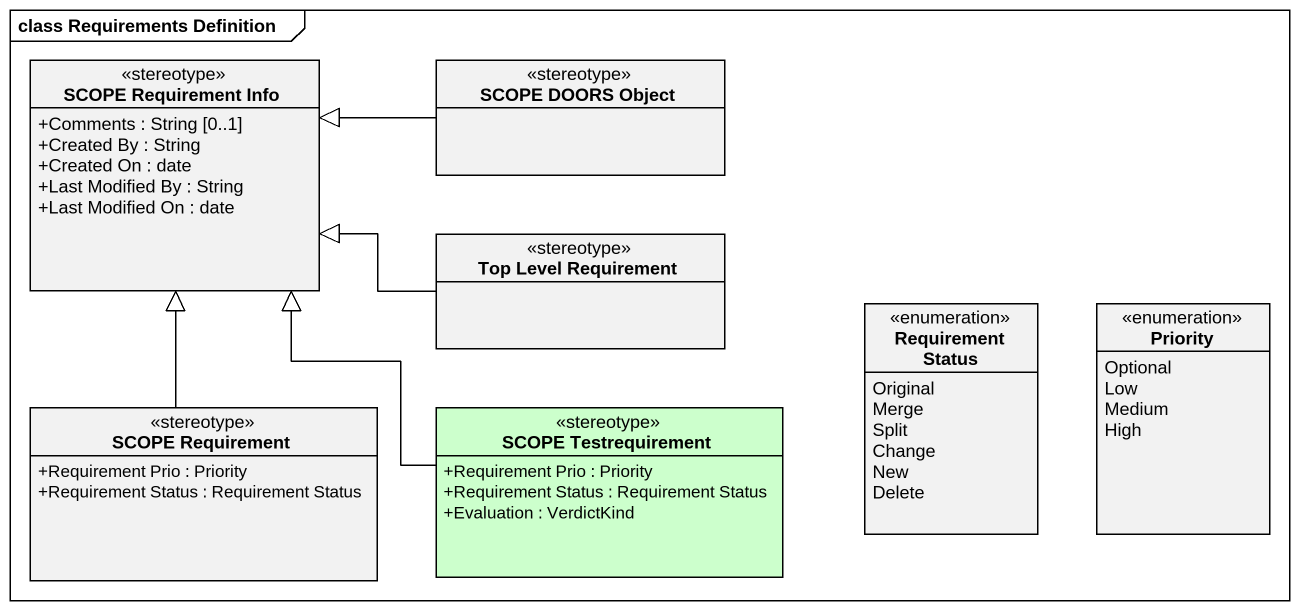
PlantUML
@startuml
mainframe class Requirements Definition
hide circle
hide empty members
skinparam classAttributeIconSize 0
class "SCOPE Requirement Info" as SCOPE_Requirement_Info <<stereotype>> {
  +Comments : String [0..1]
  +Created By : String
  +Created On : date
  +Last Modified By : String
  +Last Modified On : date
}
class "SCOPE DOORS Object" as SCOPE_DOORS_Object <<stereotype>>
class "Top Level Requirement" as Top_Level_Requirement <<stereotype>>
enum "Requirement Status" as Requirement_Status {
  Original
  Merge
  Split
  Change
  New
  Delete
}
enum Priority {
  Optional
  Low
  Medium
  High
}
class "SCOPE Requirement" as SCOPE_Requirement <<stereotype>> {
  +Requirement Prio : Priority
  +Requirement Status : Requirement Status
}
class "SCOPE Testrequirement" as SCOPE_Testrequirement <<stereotype>> #CCFFCC {
  +Requirement Prio : Priority
  +Requirement Status : Requirement Status
  +Evaluation : VerdictKind
}
SCOPE_DOORS_Object -left-|> SCOPE_Requirement_Info
Top_Level_Requirement -left-|> SCOPE_Requirement_Info
SCOPE_Requirement -up-|> SCOPE_Requirement_Info
SCOPE_Testrequirement -up-|> SCOPE_Requirement_Info
@enduml
